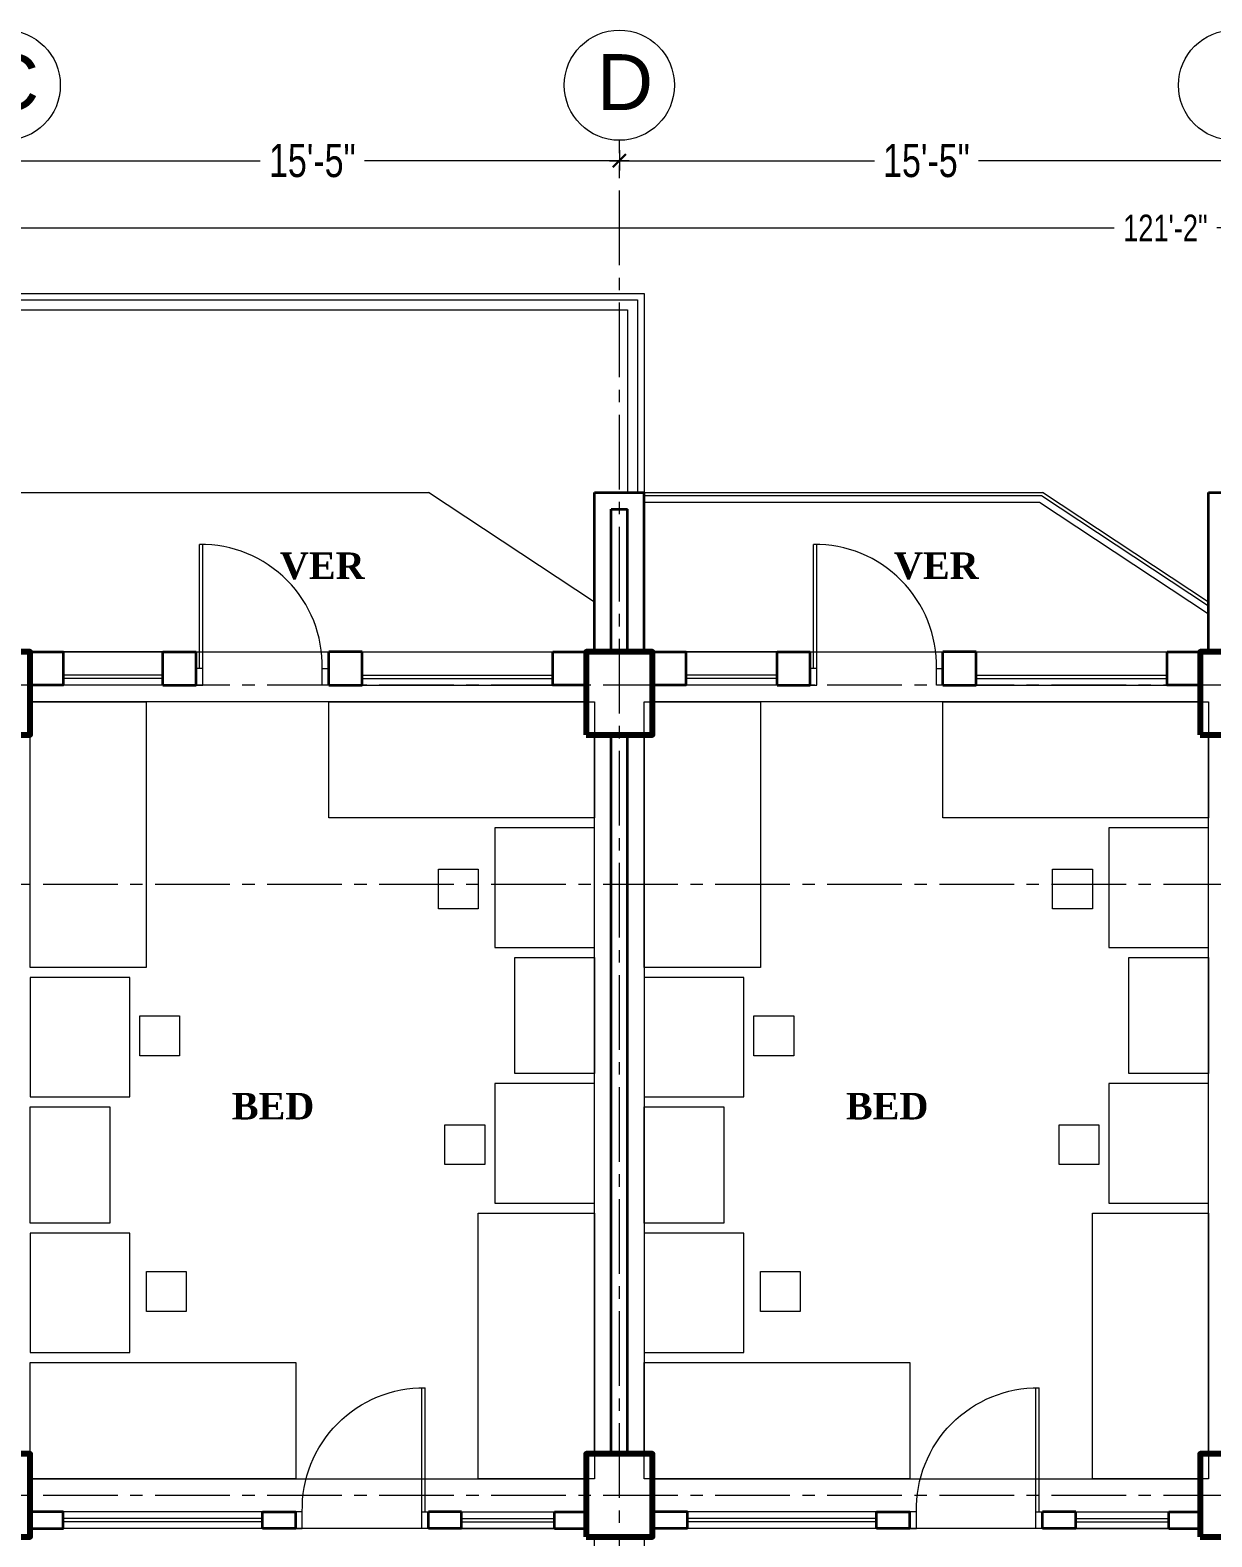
# Model space of a CAD drawing. Header units: feet. Extents: x 25261344 to 25389498, y 30010528 to 30074588.
# Drawn here: x 25370518.3 to 25370874.3, y 30072579.2 to 30073033 of the extents above; entities that cross this region are included whole.
import ezdxf

# ---------------------------------------------------------------- set-up
doc = ezdxf.new("R2010")
doc.units = ezdxf.units.FT
doc.header["$LTSCALE"] = 30
doc.header["$MEASUREMENT"] = 0
doc.header["$PDMODE"] = 32
doc.header["$PDSIZE"] = 15
doc.linetypes.add('CENTER2', pattern=[1.125, 0.75, -0.125, 0.125, -0.125])
doc.linetypes.add('DASHED', pattern=[0.75, 0.5, -0.25])
doc.layers.get('0').update_dxf_attribs({"lineweight": 5})
for name, color, linetype, lineweight in [('Column', 1, 'Continuous', 80), ('Dim-1', 7, 'Continuous', 9), ('Door', 32, 'Continuous', 5), ('Furnitures', 251, 'Continuous', 9), ('GRADE BEAM', 2, 'Continuous', 20), ('grid text', 252, 'CENTER2', 9), ('line 2', 7, 'Continuous', 13), ('rail', 224, 'Continuous', 9), ('TEXT', 7, 'Continuous', 18), ('WALL', 7, 'Continuous', 35), ('WIN', 142, 'Continuous', 20)]:
    doc.layers.add(name, color=color, linetype=linetype, lineweight=lineweight)
doc.styles.add('RomanS', font='swissl.ttf')
doc.styles.get("Standard").update_dxf_attribs({"font": 'timesbd.ttf'})
doc.styles.add('SWIS_LT', font='swisscl.ttf')
doc.dimstyles.new('dim-02', dxfattribs={"dimtxt": 8, "dimasz": 3, "dimexe": 3, "dimexo": 3, "dimgap": 2, "dimtad": 0, "dimdec": 0, "dimzin": 0, "dimdsep": 46, "dimlunit": 4, "dimtxsty": 'SWIS_LT', "dimblk": 'ARCHTICK', "dimcen": 2, "dimdle": 3, "dimclrd": 256, "dimclre": 256, "dimclrt": 256, "dimadec": 0, "dimazin": 0, "dimtfac": 1, "dimtdec": 0, "dimtix": 1, "dimtmove": 0, "dimatfit": 3, "dimfxl": 0, "dimfrac": 2, "dimtolj": 1, "dimtzin": 1, "dimlwd": -1, "dimarcsym": 0})

# ---------------------------------------------------------------- blocks, each defined once
blk = doc.blocks.new('FG')
at = {"layer": 'Door'}
for p, q in [((-2, -5), (-2, -42.39)), ((-1, -5), (-1, -42.39))]:
    blk.add_line(p, q, dxfattribs=at)
for points in [[(-40, 0), (-38, 0), (-38, -5), (-40, -5)], [(0, 0), (-2, 0), (-2, -5), (0, -5)]]:
    blk.add_lwpolyline(points, dxfattribs=at)
blk.add_arc((-1.44, -5.83), 36.57, 178.7054, 270.6905, dxfattribs=at)
blk = doc.blocks.new('_ArchTick')
at = {"color": 0, "linetype": 'ByBlock', "const_width": 0.15}
blk.add_lwpolyline([(-0.5, -0.5), (0.5, 0.5)], dxfattribs=at)
blk = doc.blocks.new('*D119')
for p, q in [((25359973.96, 30072993.65), (25360053.77, 30072993.65)), ((25360164.96, 30072993.65), (25360085.14, 30072993.65))]:
    blk.add_line(p, q)
at = {"lineweight": -2}
for p, q in [((25359976.96, 30072996.78), (25359976.96, 30072990.65)), ((25360161.96, 30072996.78), (25360161.96, 30072990.65))]:
    blk.add_line(p, q, dxfattribs=at)
at = {"layer": 'Defpoints', "color": 0}
for p in [(25359976.96, 30072999.78), (25360161.96, 30072999.78), (25360161.96, 30072993.65)]:
    blk.add_point(p, dxfattribs=at)
at = {"xscale": 4, "yscale": 4, "zscale": 4, "rotation": 180}
blk.add_blockref('_ArchTick', (25359976.96, 30072993.65), dxfattribs=at)
at = {"xscale": 4, "yscale": 4, "zscale": 4}
blk.add_blockref('_ArchTick', (25360161.96, 30072993.65), dxfattribs=at)
at = {"insert": (25360069.46, 30072993.65), "char_height": 10, "attachment_point": 5, "style": 'SWIS_LT'}
blk.add_mtext('\\A1;15\'-5"', dxfattribs=at)
blk = doc.blocks.new('*D120')
for p, q in [((25360158.96, 30072993.65), (25360238.77, 30072993.65)), ((25360349.96, 30072993.65), (25360270.14, 30072993.65))]:
    blk.add_line(p, q)
at = {"lineweight": -2}
for p, q in [((25360161.96, 30072996.78), (25360161.96, 30072990.65)), ((25360346.96, 30072996.78), (25360346.96, 30072990.65))]:
    blk.add_line(p, q, dxfattribs=at)
at = {"layer": 'Defpoints', "color": 0}
for p in [(25360161.96, 30072999.78), (25360346.96, 30072999.78), (25360346.96, 30072993.65)]:
    blk.add_point(p, dxfattribs=at)
at = {"xscale": 4, "yscale": 4, "zscale": 4, "rotation": 180}
blk.add_blockref('_ArchTick', (25360161.96, 30072993.65), dxfattribs=at)
at = {"xscale": 4, "yscale": 4, "zscale": 4}
blk.add_blockref('_ArchTick', (25360346.96, 30072993.65), dxfattribs=at)
at = {"insert": (25360254.46, 30072993.65), "char_height": 10, "attachment_point": 5, "style": 'SWIS_LT'}
blk.add_mtext('\\A1;15\'-5"', dxfattribs=at)
blk = doc.blocks.new('*D164')
at = {"layer": 'Defpoints', "color": 0}
for p in [(25371587.26, 30072973.4), (25370133.26, 30072893.7), (25371587.26, 30072785.7)]:
    blk.add_point(p, dxfattribs=at)
at = {"layer": 'Dim-1', "lineweight": -2}
for p, q in [((25370133.26, 30072963.4), (25370133.26, 30072976.4)), ((25371587.26, 30072963.4), (25371587.26, 30072976.4))]:
    blk.add_line(p, q, dxfattribs=at)
at = {"layer": 'Dim-1'}
for p, q in [((25370130.26, 30072973.4), (25370844.81, 30072973.4)), ((25371590.26, 30072973.4), (25370875.71, 30072973.4))]:
    blk.add_line(p, q, dxfattribs=at)
at = {"layer": 'Dim-1', "xscale": 3, "yscale": 3, "zscale": 3, "rotation": 180}
blk.add_blockref('_ArchTick', (25370133.26, 30072973.4), dxfattribs=at)
at = {"layer": 'Dim-1', "xscale": 3, "yscale": 3, "zscale": 3}
blk.add_blockref('_ArchTick', (25371587.26, 30072973.4), dxfattribs=at)
at = {"layer": 'Dim-1', "insert": (25370860.26, 30072973.4), "char_height": 8, "attachment_point": 5, "style": 'SWIS_LT'}
blk.add_mtext('\\A1;121\'-2"', dxfattribs=at)
blk = doc.blocks.new('*D165')
at = {"layer": 'Defpoints', "color": 0}
for p in [(25370498.26, 30072953.7), (25370085.33, 30072113.7), (25370873.26, 30072113.7)]:
    blk.add_point(p, dxfattribs=at)
at = {"layer": 'Dim-1'}
for p, q in [((25370085.33, 30072956.7), (25370085.33, 30072540.9)), ((25370085.33, 30072110.7), (25370085.33, 30072526.5))]:
    blk.add_line(p, q, dxfattribs=at)
at = {"layer": 'Dim-1', "lineweight": -2}
for p, q in [((25370095.33, 30072953.7), (25370082.33, 30072953.7)), ((25370095.33, 30072113.7), (25370082.33, 30072113.7))]:
    blk.add_line(p, q, dxfattribs=at)
at = {"layer": 'Dim-1', "xscale": 3, "yscale": 3, "zscale": 3}
for p, rotation in [((25370085.33, 30072953.7), 90), ((25370085.33, 30072113.7), 270)]:
    blk.add_blockref('_ArchTick', p, dxfattribs=dict(at, rotation=rotation))
at = {"layer": 'Dim-1', "insert": (25370085.33, 30072533.7), "char_height": 8, "attachment_point": 5, "rotation": 90, "style": 'SWIS_LT'}
blk.add_mtext("\\A1;70'", dxfattribs=at)
blk = doc.blocks.new('T B')
at = {"layer": 'GRADE BEAM'}
for points in [[(25352808.54, 30069446.57), (25352823.54, 30069446.57), (25352823.54, 30069398.57), (25352808.54, 30069398.57)], [(25352993.54, 30069446.57), (25353008.54, 30069446.57), (25353008.54, 30069398.57), (25352993.54, 30069398.57)], [(25352806.04, 30069398.57), (25352806.04, 30069383.57), (25352638.54, 30069383.57), (25352638.54, 30069398.57)], [(25352991.04, 30069398.57), (25352991.04, 30069383.57), (25352826.04, 30069383.57), (25352826.04, 30069398.57)], [(25352808.54, 30069373.57), (25352823.54, 30069373.57), (25352823.54, 30069157.07), (25352808.54, 30069157.07)], [(25352993.54, 30069373.57), (25353008.54, 30069373.57), (25353008.54, 30069157.07), (25352993.54, 30069157.07)], [(25352806.04, 30069149.57), (25352806.04, 30069134.57), (25352638.54, 30069134.57), (25352638.54, 30069149.57)], [(25352991.04, 30069149.57), (25352991.04, 30069134.57), (25352826.04, 30069134.57), (25352826.04, 30069149.57)], [(25352808.54, 30069132.07), (25352823.54, 30069132.07), (25352823.54, 30069041.07), (25352808.54, 30069041.07)]]:
    blk.add_lwpolyline(points, close=True, dxfattribs=at)
blk = doc.blocks.new('COL2')
at = {"layer": 'Column'}
for points in [[(345, -25), (365, -25), (365, 0), (345, 0)], [(532.5, -25), (552.5, -25), (552.5, 0), (532.5, 0)], [(717.5, -25), (737.5, -25), (737.5, 0), (717.5, 0)], [(345, -266.5), (365, -266.5), (365, -241.5), (345, -241.5)], [(532.5, -266.5), (552.5, -266.5), (552.5, -241.5), (532.5, -241.5)], [(717.5, -266.5), (737.5, -266.5), (737.5, -241.5), (717.5, -241.5)]]:
    blk.add_lwpolyline(points, close=True, dxfattribs=at)
at = {"layer": 'GRADE BEAM'}
blk.add_blockref('T B', (-25352273.54, -30069398.57), dxfattribs=at)
blk = doc.blocks.new('DGFGSDFG')
at = {"layer": 'grid text'}
for p, q in [((25360161.96, 30072118.41), (25360161.96, 30072999.78)), ((25361090.85, 30072835.7), (25359529.41, 30072835.7)), ((25361090.85, 30072775.7), (25359529.41, 30072775.7)), ((25361090.85, 30072591.7), (25359529.41, 30072591.7))]:
    blk.add_line(p, q, dxfattribs=at)
at = {"layer": 'grid text', "linetype": 'Continuous'}
for centre in [(25359976.96, 30073016.37), (25360161.96, 30073016.37), (25360346.96, 30073016.37)]:
    blk.add_circle(centre, 16.59, dxfattribs=at)
at = {"layer": 'grid text', "char_height": 16.842, "attachment_point": 1, "style": 'RomanS'}
for s, insert in [('{\\C256;C}', (25359970.15, 30073025.74)), ('{\\C256;D}', (25360155.15, 30073025.74))]:
    blk.add_mtext_dynamic_manual_height_columns(s, width=25.401, gutter_width=84.21, heights=[32.6], dxfattribs=dict(at, insert=insert))
for base, p1, p2, picture, middle in [((25360161.96, 30072993.65), (25359976.96, 30072999.78), (25360161.96, 30072999.78), '*D119', (25360069.46, 30072993.65)), ((25360346.96, 30072993.65), (25360161.96, 30072999.78), (25360346.96, 30072999.78), '*D120', (25360254.46, 30072993.65))]:
    dim = blk.add_linear_dim(base=base, p1=p1, p2=p2, dimstyle='dim-02', override={"dimtxt": 10, "dimtmove": 1, "dimfxl": 10})
    dim.commit()
    dim.dimension.update_dxf_attribs({"geometry": picture, "text_midpoint": middle})

msp = doc.modelspace()

# ---------------------------------------------------------------- linework, layer by layer
msp.add_lwpolyline([(25370498.26, 30072893.7), (25370498.26, 30072953.7), (25370703.26, 30072953.7), (25370703.26, 30072893.7)])
at = {"layer": 'Furnitures'}
for points in [[(25370518.26, 30072750.7), (25370518.26, 30072830.7), (25370553.26, 30072830.7), (25370553.26, 30072750.7)], [(25370608.26, 30072830.7), (25370688.26, 30072830.7), (25370688.26, 30072795.7), (25370608.26, 30072795.7)], [(25370703.26, 30072750.7), (25370703.26, 30072830.7), (25370738.26, 30072830.7), (25370738.26, 30072750.7)], [(25370793.26, 30072830.7), (25370873.26, 30072830.7), (25370873.26, 30072795.7), (25370793.26, 30072795.7)], [(25370688.26, 30072792.7), (25370658.26, 30072792.7), (25370658.26, 30072756.7), (25370688.26, 30072756.7)], [(25370873.26, 30072792.7), (25370843.26, 30072792.7), (25370843.26, 30072756.7), (25370873.26, 30072756.7)], [(25370641.25, 30072780.31), (25370653.25, 30072780.31), (25370653.25, 30072768.31), (25370641.25, 30072768.31)], [(25370826.25, 30072780.31), (25370838.25, 30072780.31), (25370838.25, 30072768.31), (25370826.25, 30072768.31)], [(25370688.26, 30072718.7), (25370664.26, 30072718.7), (25370664.26, 30072753.7), (25370688.26, 30072753.7)], [(25370873.26, 30072718.7), (25370849.26, 30072718.7), (25370849.26, 30072753.7), (25370873.26, 30072753.7)], [(25370518.26, 30072711.7), (25370548.26, 30072711.7), (25370548.26, 30072747.7), (25370518.26, 30072747.7)], [(25370703.26, 30072711.7), (25370733.26, 30072711.7), (25370733.26, 30072747.7), (25370703.26, 30072747.7)], [(25370563.28, 30072724.08), (25370551.28, 30072724.08), (25370551.28, 30072736.08), (25370563.28, 30072736.08)], [(25370748.28, 30072724.08), (25370736.28, 30072724.08), (25370736.28, 30072736.08), (25370748.28, 30072736.08)], [(25370688.26, 30072715.7), (25370658.26, 30072715.7), (25370658.26, 30072679.7), (25370688.26, 30072679.7)], [(25370873.26, 30072715.7), (25370843.26, 30072715.7), (25370843.26, 30072679.7), (25370873.26, 30072679.7)], [(25370518.26, 30072708.7), (25370542.26, 30072708.7), (25370542.26, 30072673.7), (25370518.26, 30072673.7)], [(25370518.26, 30072708.7), (25370542.26, 30072708.7), (25370542.26, 30072673.7), (25370518.26, 30072673.7)], [(25370703.26, 30072708.7), (25370727.26, 30072708.7), (25370727.26, 30072673.7), (25370703.26, 30072673.7)], [(25370703.26, 30072708.7), (25370727.26, 30072708.7), (25370727.26, 30072673.7), (25370703.26, 30072673.7)], [(25370643.24, 30072703.31), (25370655.24, 30072703.31), (25370655.24, 30072691.31), (25370643.24, 30072691.31)], [(25370828.24, 30072703.31), (25370840.24, 30072703.31), (25370840.24, 30072691.31), (25370828.24, 30072691.31)], [(25370688.26, 30072676.7), (25370688.26, 30072596.7), (25370653.26, 30072596.7), (25370653.26, 30072676.7)], [(25370873.26, 30072676.7), (25370873.26, 30072596.7), (25370838.26, 30072596.7), (25370838.26, 30072676.7)], [(25370518.26, 30072634.7), (25370548.26, 30072634.7), (25370548.26, 30072670.7), (25370518.26, 30072670.7)], [(25370703.26, 30072634.7), (25370733.26, 30072634.7), (25370733.26, 30072670.7), (25370703.26, 30072670.7)], [(25370565.28, 30072647.08), (25370553.28, 30072647.08), (25370553.28, 30072659.08), (25370565.28, 30072659.08)], [(25370750.28, 30072647.08), (25370738.28, 30072647.08), (25370738.28, 30072659.08), (25370750.28, 30072659.08)], [(25370598.26, 30072596.7), (25370518.26, 30072596.7), (25370518.26, 30072631.7), (25370598.26, 30072631.7)], [(25370783.26, 30072596.7), (25370703.26, 30072596.7), (25370703.26, 30072631.7), (25370783.26, 30072631.7)]]:
    msp.add_lwpolyline(points, close=True, dxfattribs=at)
at = {"layer": 'line 2', "linetype": 'DASHED', "ltscale": 20}
for p in [(25370513.26, 30072893.7), (25370688.26, 30072860.7)]:
    msp.add_line(p, (25370638.26, 30072893.7), dxfattribs=at)
at = {"layer": 'line 2'}
for p in [(25370703.26, 30072893.7), (25370873.26, 30072860.7)]:
    msp.add_line(p, (25370823.26, 30072893.7), dxfattribs=at)
at = {"layer": 'rail'}
for p, q in [((25370822.96, 30072892.7), (25370703.26, 30072892.7)), ((25370822.36, 30072890.7), (25370703.26, 30072890.7)), ((25370873.26, 30072857.1), (25370822.36, 30072890.7)), ((25370873.26, 30072859.5), (25370822.96, 30072892.7))]:
    msp.add_line(p, q, dxfattribs=at)
for points in [[(25370500.26, 30072893.7), (25370500.26, 30072951.7), (25370701.26, 30072951.7), (25370701.26, 30072893.7)], [(25370503.26, 30072893.7), (25370503.26, 30072948.7), (25370698.26, 30072948.7), (25370698.26, 30072893.7)]]:
    msp.add_lwpolyline(points, dxfattribs=at)
at = {"layer": 'WALL', "ltscale": 10}
for p, q in [((25370688.26, 30072845.7), (25370688.26, 30072893.7)), ((25370688.26, 30072893.7), (25370703.26, 30072893.7)), ((25370703.26, 30072845.7), (25370703.26, 30072893.7)), ((25370873.26, 30072845.7), (25370873.26, 30072893.7)), ((25370873.26, 30072893.7), (25370888.26, 30072893.7)), ((25370693.26, 30072845.7), (25370693.26, 30072888.7)), ((25370693.26, 30072888.7), (25370698.26, 30072888.7)), ((25370698.26, 30072845.7), (25370698.26, 30072888.7)), ((25370558.26, 30072845.7), (25370568.26, 30072845.7)), ((25370608.26, 30072835.7), (25370608.26, 30072845.7)), ((25370618.26, 30072845.7), (25370608.26, 30072845.7)), ((25370618.26, 30072835.7), (25370618.26, 30072845.7)), ((25370743.26, 30072845.7), (25370753.26, 30072845.7)), ((25370793.26, 30072835.7), (25370793.26, 30072845.7)), ((25370803.26, 30072845.7), (25370793.26, 30072845.7)), ((25370803.26, 30072835.7), (25370803.26, 30072845.7)), ((25370558.26, 30072835.7), (25370568.26, 30072835.7)), ((25370608.26, 30072835.7), (25370618.26, 30072835.7)), ((25370743.26, 30072835.7), (25370753.26, 30072835.7)), ((25370793.26, 30072835.7), (25370803.26, 30072835.7)), ((25370693.26, 30072604.2), (25370693.26, 30072820.7)), ((25370698.26, 30072604.2), (25370698.26, 30072820.7)), ((25370588.26, 30072581.7), (25370588.26, 30072586.7)), ((25370588.26, 30072586.7), (25370598.26, 30072586.7)), ((25370598.26, 30072581.7), (25370598.26, 30072586.7)), ((25370648.26, 30072586.7), (25370638.26, 30072586.7)), ((25370676.26, 30072586.7), (25370685.76, 30072586.7)), ((25370716.26, 30072586.7), (25370705.76, 30072586.7)), ((25370716.26, 30072581.7), (25370716.26, 30072586.7)), ((25370773.26, 30072581.7), (25370773.26, 30072586.7)), ((25370773.26, 30072586.7), (25370783.26, 30072586.7)), ((25370783.26, 30072581.7), (25370783.26, 30072586.7)), ((25370833.26, 30072586.7), (25370823.26, 30072586.7)), ((25370861.26, 30072586.7), (25370870.76, 30072586.7)), ((25370598.26, 30072581.7), (25370588.26, 30072581.7)), ((25370648.26, 30072581.7), (25370638.26, 30072581.7)), ((25370676.26, 30072581.7), (25370685.76, 30072581.7)), ((25370716.26, 30072581.7), (25370705.76, 30072581.7)), ((25370783.26, 30072581.7), (25370773.26, 30072581.7)), ((25370833.26, 30072581.7), (25370823.26, 30072581.7)), ((25370861.26, 30072581.7), (25370870.76, 30072581.7))]:
    msp.add_line(p, q, dxfattribs=at)
for points in [[(25370518.26, 30072845.7), (25370528.26, 30072845.7), (25370528.26, 30072835.7), (25370518.26, 30072835.7)], [(25370675.76, 30072845.7), (25370685.76, 30072845.7), (25370685.76, 30072835.7), (25370675.76, 30072835.7)], [(25370705.76, 30072845.7), (25370715.76, 30072845.7), (25370715.76, 30072835.7), (25370705.76, 30072835.7)], [(25370860.76, 30072845.7), (25370870.76, 30072845.7), (25370870.76, 30072835.7), (25370860.76, 30072835.7)]]:
    msp.add_lwpolyline(points, close=True, dxfattribs=at)
for points in [[(25370558.26, 30072835.7), (25370558.26, 30072845.7)], [(25370568.26, 30072835.7), (25370568.26, 30072845.7)], [(25370743.26, 30072835.7), (25370743.26, 30072845.7)], [(25370753.26, 30072835.7), (25370753.26, 30072845.7)], [(25370518.26, 30072581.7), (25370528.26, 30072581.7), (25370528.26, 30072586.7), (25370518.26, 30072586.7)], [(25370638.26, 30072581.7), (25370638.26, 30072586.7)], [(25370648.26, 30072581.7), (25370648.26, 30072586.7)], [(25370676.26, 30072581.7), (25370676.26, 30072586.7)], [(25370823.26, 30072581.7), (25370823.26, 30072586.7)], [(25370833.26, 30072581.7), (25370833.26, 30072586.7)], [(25370861.26, 30072581.7), (25370861.26, 30072586.7)]]:
    msp.add_lwpolyline(points, dxfattribs=at)
at = {"layer": 'WIN'}
for p, q in [((25370558.26, 30072845.7), (25370528.26, 30072845.7)), ((25370618.26, 30072845.7), (25370678.26, 30072845.7)), ((25370743.26, 30072845.7), (25370713.26, 30072845.7)), ((25370803.26, 30072845.7), (25370863.26, 30072845.7)), ((25370558.26, 30072838.7), (25370528.26, 30072838.7)), ((25370618.26, 30072838.7), (25370675.76, 30072838.7)), ((25370743.26, 30072838.7), (25370715.76, 30072838.7)), ((25370803.26, 30072838.7), (25370860.76, 30072838.7)), ((25370558.26, 30072837.7), (25370528.26, 30072837.7)), ((25370558.26, 30072835.7), (25370528.26, 30072835.7)), ((25370618.26, 30072837.7), (25370675.76, 30072837.7)), ((25370618.26, 30072835.7), (25370678.26, 30072835.7)), ((25370743.26, 30072835.7), (25370713.26, 30072835.7)), ((25370743.26, 30072837.7), (25370715.76, 30072837.7)), ((25370803.26, 30072837.7), (25370860.76, 30072837.7)), ((25370803.26, 30072835.7), (25370863.26, 30072835.7)), ((25370588.26, 30072586.7), (25370528.26, 30072586.7)), ((25370588.26, 30072584.7), (25370528.26, 30072584.7)), ((25370648.26, 30072586.7), (25370676.26, 30072586.7)), ((25370648.26, 30072584.7), (25370676.26, 30072584.7)), ((25370773.26, 30072586.7), (25370716.26, 30072586.7)), ((25370773.26, 30072584.7), (25370716.26, 30072584.7)), ((25370833.26, 30072586.7), (25370861.26, 30072586.7)), ((25370833.26, 30072584.7), (25370861.26, 30072584.7)), ((25370588.26, 30072583.7), (25370528.26, 30072583.7)), ((25370588.26, 30072581.7), (25370528.26, 30072581.7)), ((25370648.26, 30072583.7), (25370676.26, 30072583.7)), ((25370648.26, 30072581.7), (25370676.26, 30072581.7)), ((25370773.26, 30072583.7), (25370716.26, 30072583.7)), ((25370773.26, 30072581.7), (25370716.26, 30072581.7)), ((25370833.26, 30072583.7), (25370861.26, 30072583.7)), ((25370833.26, 30072581.7), (25370861.26, 30072581.7))]:
    msp.add_line(p, q, dxfattribs=at)

# ---------------------------------------------------------------- block references
msp.add_blockref('DGFGSDFG', (10533.81, 0))
at = {"layer": 'Dim-1'}
msp.add_blockref('COL2', (25370153.26, 30072845.7), dxfattribs=at)
at = {"layer": 'Door', "color": 2, "rotation": 180}
for p in [(25370568.26, 30072835.7), (25370753.26, 30072835.7)]:
    msp.add_blockref('FG', p, dxfattribs=at)
at = {"layer": 'Door', "color": 2, "xscale": -1, "rotation": 180}
for p in [(25370638.26, 30072581.7), (25370823.26, 30072581.7)]:
    msp.add_blockref('FG', p, dxfattribs=at)

# ---------------------------------------------------------------- texts
at = {"layer": 'TEXT', "ltscale": 10, "char_height": 8, "width": 179.7812, "attachment_point": 7}
for s, insert in [('VER', (25370593.5, 30072867.49)), ('VER', (25370778.5, 30072867.49)), ('BED', (25370579.02, 30072704.87)), ('BED', (25370764.02, 30072704.87))]:
    msp.add_mtext(s, dxfattribs=dict(at, insert=insert))

# ---------------------------------------------------------------- dimensions: what is measured, and where the dimension line sits
at = {"layer": 'Dim-1'}
dim = msp.add_linear_dim(base=(25371587.26, 30072973.4), p1=(25370133.26, 30072893.7), p2=(25371587.26, 30072785.7), dimstyle='dim-02', override={"dimtxt": 8, "dimfxl": 10}, dxfattribs=at)
dim.commit()
dim.dimension.update_dxf_attribs({"geometry": '*D164', "text_midpoint": (25370860.26, 30072973.4)})
dim = msp.add_linear_dim(base=(25370085.33, 30072113.7), p1=(25370498.26, 30072953.7), p2=(25370873.26, 30072113.7), angle=90, dimstyle='dim-02', override={"dimtxt": 8, "dimfxl": 10}, dxfattribs=at)
dim.commit()
dim.dimension.update_dxf_attribs({"geometry": '*D165', "text_midpoint": (25370085.33, 30072533.7)})

doc.saveas('drawing.dxf')
